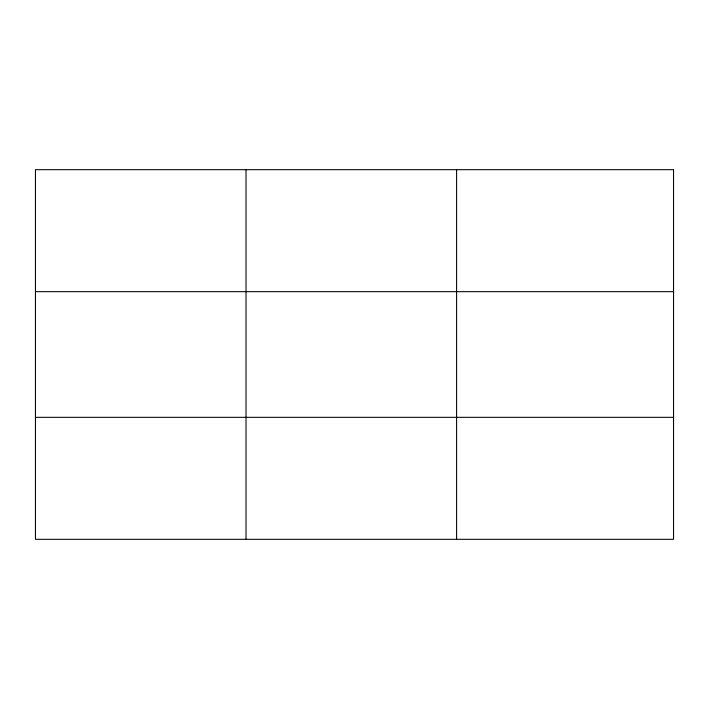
<?xml version="1.0" encoding="UTF-8"?>
<svg xmlns="http://www.w3.org/2000/svg" width="709" height="709" viewBox="0 0 709 709"><rect width="100%" height="100%" fill="white"/><g stroke="black" fill="none" stroke-linecap="round" stroke-linejoin="round"><path stroke-width="1.06" d="M246.023 539.319L246.023 169.681M456.596 539.319L456.596 169.681M35.45 291.665L673.55 291.665M35.45 417.335L673.55 417.335M673.55 169.681L673.55 539.319L35.45 539.319L35.45 169.681L673.55 169.681"/></g></svg>
